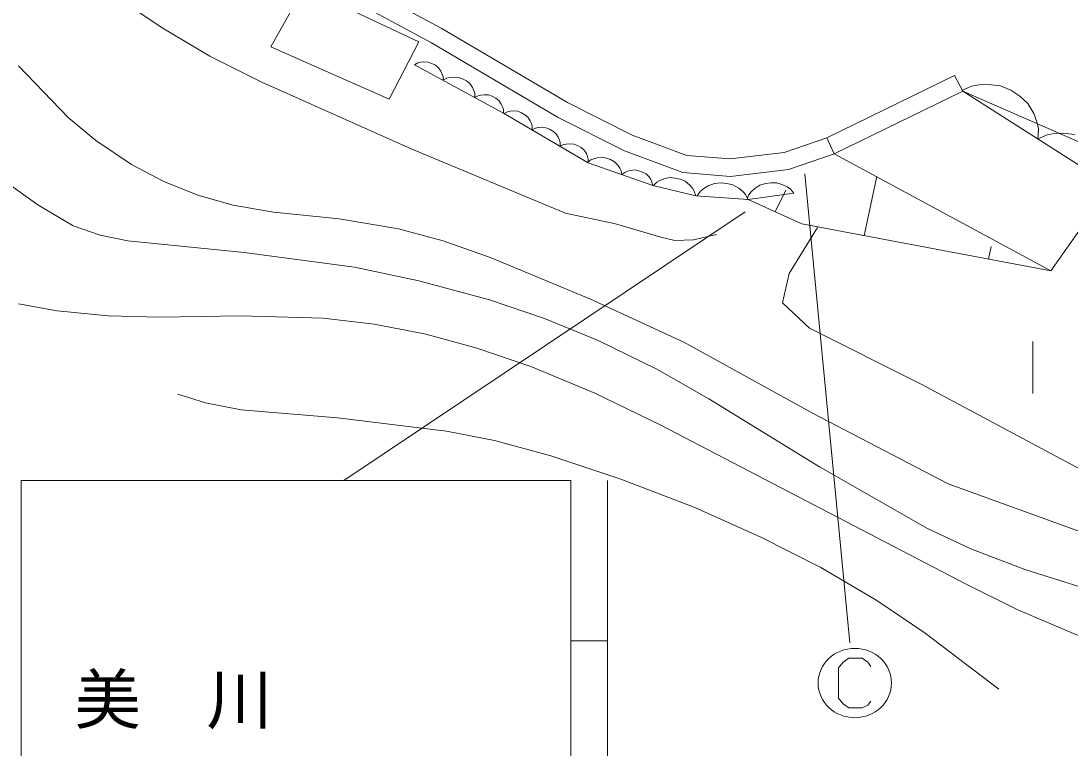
# Model space of a CAD drawing. Units: millimetres, scale not verified. Extents: x 40000 to 680000, y 20000 to 380000.
# Drawn here: x 326538 to 355192, y 240652 to 260520 of the extents above; entities that cross this region are included whole.
import ezdxf
from ezdxf.enums import TextEntityAlignment as Align

# ---------------------------------------------------------------- set-up
doc = ezdxf.new("R2010")
doc.units = ezdxf.units.MM
doc.header["$LTSCALE"] = 1000
for name, color, linetype, lineweight in [('M-BGD', 7, 'Continuous', 13), ('M-BGD-EXST', 7, 'Continuous', 13), ('M-STR-STRC', 7, 'Continuous', 13)]:
    doc.layers.add(name, color=color, linetype=linetype, lineweight=lineweight)
doc.styles.add('ＭＳ ゴシック', font='')
doc.styles.get('ＭＳ ゴシック').set_extended_font_data('MS Gothic')

msp = doc.modelspace()

# ---------------------------------------------------------------- linework, layer by layer
at = {"layer": 'M-BGD'}
for p, q in [((331724, 263722), (338011, 260326)), ((331476, 263311), (337755, 259920)), ((333360, 259810), (334271, 261430)), ((334271, 261430), (337401, 259949)), ((338011, 260326), (341462, 258292)), ((337401, 259949), (336593, 258385)), ((337755, 259920), (341212, 257882)), ((336593, 258385), (333360, 259810)), ((337379, 259374), (337287, 259325)), ((339716, 258003), (337291, 259323)), ((337453, 259393), (337379, 259374)), ((337542, 259403), (337453, 259393)), ((337663, 259396), (337542, 259403)), ((337765, 259360), (337663, 259396)), ((337859, 259309), (337765, 259360)), ((337944, 259243), (337859, 259309)), ((338010, 259148), (337944, 259243)), ((338046, 259069), (338010, 259148)), ((338066, 259000), (338046, 259069)), ((338068, 258900), (338066, 259000)), ((338170, 258954), (338068, 258900)), ((338252, 258975), (338170, 258954)), ((338351, 258986), (338252, 258975)), ((338485, 258979), (338351, 258986)), ((338599, 258939), (338485, 258979)), ((338703, 258882), (338599, 258939)), ((338797, 258809), (338703, 258882)), ((338871, 258703), (338797, 258809)), ((348550, 257324), (352035, 259027)), ((352035, 259027), (352265, 258606)), ((352713, 258776), (352505, 258738)), ((352963, 258788), (352713, 258776)), ((353296, 258746), (352963, 258788)), ((353573, 258626), (353296, 258746)), ((338911, 258616), (338871, 258703)), ((338933, 258538), (338911, 258616)), ((338935, 258428), (338933, 258538)), ((339027, 258476), (338935, 258428)), ((339101, 258495), (339027, 258476)), ((339190, 258505), (339101, 258495)), ((339311, 258498), (339190, 258505)), ((339413, 258462), (339311, 258498)), ((339507, 258411), (339413, 258462)), ((348751, 256890), (352265, 258606)), ((352505, 258738), (352240, 258622)), ((352265, 258606), (356008, 256960)), ((356302, 256021), (352265, 258606)), ((353821, 258467), (353573, 258626)), ((354042, 258268), (353821, 258467)), ((339592, 258345), (339507, 258411)), ((339658, 258250), (339592, 258345)), ((339694, 258172), (339658, 258250)), ((339714, 258102), (339694, 258172)), ((341462, 258292), (343236, 257401)), ((354207, 257992), (354042, 258268)), ((339716, 258003), (339714, 258102)), ((342030, 256647), (339716, 258003)), ((339826, 258038), (339732, 257993)), ((339900, 258055), (339826, 258038)), ((339990, 258062), (339900, 258055)), ((340110, 258052), (339990, 258062)), ((340212, 258013), (340110, 258052)), ((340303, 257959), (340212, 258013)), ((340386, 257891), (340303, 257959)), ((340449, 257793), (340386, 257891)), ((341212, 257882), (343026, 256970)), ((354288, 257768), (354207, 257992)), ((340482, 257714), (340449, 257793)), ((340500, 257644), (340482, 257714)), ((340498, 257544), (340500, 257644)), ((340666, 257606), (340592, 257590)), ((340756, 257614), (340666, 257606)), ((340876, 257604), (340756, 257614)), ((340977, 257564), (340876, 257604)), ((354328, 257571), (354288, 257768)), ((340592, 257590), (340498, 257544)), ((341069, 257510), (340977, 257564)), ((341152, 257442), (341069, 257510)), ((341215, 257345), (341152, 257442)), ((341248, 257265), (341215, 257345)), ((343236, 257401), (344729, 256846)), ((347386, 256924), (348550, 257324)), ((348550, 257324), (348751, 256890)), ((354312, 257295), (354328, 257571)), ((354566, 257407), (354312, 257295)), ((354767, 257443), (354566, 257407)), ((355007, 257454), (354767, 257443)), ((355326, 257414), (355007, 257454)), ((341266, 257195), (341248, 257265)), ((341264, 257096), (341266, 257195)), ((341357, 257141), (341264, 257096)), ((341432, 257158), (341357, 257141)), ((341522, 257165), (341432, 257158)), ((341642, 257155), (341522, 257165)), ((341743, 257116), (341642, 257155)), ((341835, 257062), (341743, 257116)), ((341918, 256993), (341835, 257062)), ((341981, 256896), (341918, 256993)), ((342014, 256817), (341981, 256896)), ((342031, 256746), (342014, 256817)), ((342030, 256647), (342031, 256746)), ((342181, 256755), (342104, 256722)), ((342278, 256782), (342181, 256755)), ((342411, 256795), (342278, 256782)), ((342531, 256773), (342411, 256795)), ((342643, 256733), (342531, 256773)), ((343026, 256970), (344613, 256380)), ((344729, 256846), (345907, 256749)), ((345907, 256749), (347386, 256924)), ((347504, 256461), (348751, 256890)), ((348751, 256890), (354667, 253693)), ((342104, 256722), (342013, 256653)), ((343793, 256021), (342030, 256647)), ((342748, 256675), (342643, 256733)), ((342840, 256582), (342748, 256675)), ((342894, 256502), (342840, 256582)), ((342929, 256429), (342894, 256502)), ((345917, 256273), (347504, 256461)), ((342950, 256321), (342929, 256429)), ((343032, 256383), (342950, 256321)), ((343102, 256412), (343032, 256383)), ((343188, 256436), (343102, 256412)), ((343308, 256448), (343188, 256436)), ((343416, 256428), (343308, 256448)), ((343517, 256393), (343416, 256428)), ((343612, 256341), (343517, 256393)), ((343694, 256257), (343612, 256341)), ((343743, 256185), (343694, 256257)), ((343774, 256119), (343743, 256185)), ((344101, 256206), (343990, 256162)), ((344258, 256239), (344101, 256206)), ((344404, 256228), (344258, 256239)), ((344544, 256195), (344404, 256228)), ((344678, 256140), (344544, 256195)), ((344613, 256380), (345917, 256273)), ((349570, 254657), (349912, 256273)), ((343793, 256021), (343774, 256119)), ((344969, 255743), (343793, 256021)), ((343903, 256113), (343804, 256019)), ((343990, 256162), (343903, 256113)), ((344800, 256041), (344678, 256140)), ((344876, 255953), (344800, 256041)), ((344928, 255870), (344876, 255953)), ((345189, 255940), (345099, 255867)), ((345308, 256011), (345189, 255940)), ((345482, 256078), (345308, 256011)), ((345651, 256093), (345482, 256078)), ((345819, 256080), (345651, 256093)), ((345985, 256042), (345819, 256080)), ((346146, 255950), (345985, 256042)), ((346251, 255863), (346146, 255950)), ((346579, 255938), (346487, 255850)), ((346722, 256032), (346579, 255938)), ((346873, 256078), (346722, 256032)), ((347027, 256099), (346873, 256078)), ((347186, 256097), (347027, 256099)), ((347136, 255309), (347433, 255900)), ((347351, 256045), (347186, 256097)), ((347466, 255986), (347351, 256045)), ((347554, 255924), (347466, 255986)), ((347651, 255813), (347554, 255924)), ((354667, 253693), (356302, 256021)), ((344969, 255743), (344928, 255870)), ((346401, 255639), (344969, 255743)), ((345099, 255867), (345004, 255741)), ((346328, 255777), (346251, 255863)), ((346401, 255639), (346328, 255777)), ((346422, 255766), (346363, 255634)), ((347651, 255813), (346401, 255639)), ((347871, 254979), (346401, 255639)), ((346487, 255850), (346422, 255766)), ((348294, 254873), (347522, 253621)), ((354667, 253693), (347871, 254979)), ((352968, 254014), (353040, 254357)), ((347522, 253621), (347338, 252822)), ((347338, 252822), (348073, 252127)), ((348073, 252127), (351122, 250598)), ((354175, 251761), (354175, 250341)), ((351122, 250598), (355604, 248200))]:
    msp.add_line(p, q, dxfattribs=at)
for points in [[(322459, 265643), (330392, 260332), (331701, 259557), (333113, 258844), (337199, 257024), (341415, 255264), (342779, 254973), (344014, 254608), (344400, 254524), (344909, 254536), (345539, 254684)], [(326469, 259290), (327828, 257880), (328580, 257252), (329555, 256595), (330438, 256132), (331368, 255760), (332332, 255487), (333434, 255299), (335225, 255110), (336847, 254841), (338070, 254513), (339380, 254044), (342094, 252918), (344640, 251743), (348178, 249793), (351868, 247876), (355537, 246546), (359234, 245093), (362406, 243730), (365671, 242216), (374391, 238195), (374991, 237921)], [(326195, 256068), (326996, 255493), (327966, 254924), (328698, 254665), (329453, 254510), (332638, 254190), (335651, 253789), (337410, 253416), (339338, 252901), (340834, 252393), (342303, 251787), (343903, 251002), (345330, 250192), (348349, 248336), (351302, 246648), (352484, 246094), (353956, 245532), (356392, 244766), (358821, 243889), (360659, 243082), (362612, 242115), (364588, 240730), (366715, 239364)], [(326472, 252788), (327525, 252595), (328921, 252462), (330332, 252429), (332537, 252464), (334795, 252402), (336187, 252237), (337562, 251967), (338961, 251592), (340468, 251075), (342210, 250345), (343994, 249484), (352353, 245133), (353769, 244427), (355349, 243758), (357013, 243101), (358554, 242375), (361076, 241002), (363719, 239442), (364938, 238470)], [(330821, 250320), (331582, 250082), (332553, 249898), (335188, 249671), (338159, 249311), (339475, 249053), (341015, 248638), (342920, 248003), (344940, 247225), (346751, 246417), (348384, 245583), (349915, 244682), (351232, 243791), (353247, 242257)]]:
    msp.add_lwpolyline(points, dxfattribs=at)
at = {"layer": 'M-BGD-EXST'}
for p, q in [((347945, 256340), (349176, 243529)), ((348993, 242997), (348872, 242845)), ((349153, 243111), (348993, 242997)), ((349513, 243111), (349153, 243111)), ((349673, 242997), (349513, 243111)), ((349753, 242883), (349673, 242997)), ((348872, 242845), (348872, 242012)), ((348872, 242012), (348993, 241861)), ((348993, 241861), (349153, 241747)), ((349673, 241823), (349753, 241936)), ((349153, 241747), (349513, 241747)), ((349513, 241747), (349673, 241823))]:
    msp.add_line(p, q, dxfattribs=at)
msp.add_ellipse((349313, 242429), major_axis=(1001, 0), ratio=0.946108, dxfattribs=at)
at = {"layer": 'M-STR-STRC'}
for p, q in [((346323, 255309), (335358, 247966)), ((326547, 247966), (326547, 233762)), ((341560, 247966), (326547, 247966)), ((341560, 247966), (341560, 233762)), ((342561, 247966), (342561, 231869)), ((342561, 243586), (341560, 243586))]:
    msp.add_line(p, q, dxfattribs=at)

# ---------------------------------------------------------------- texts
at = {"layer": 'M-STR-STRC', "style": 'ＭＳ ゴシック'}
msp.add_text('美\u3000川', height=1320, dxfattribs=at).set_placement((328007, 240926), align=Align.BOTTOM_LEFT)

doc.saveas('drawing.dxf')
